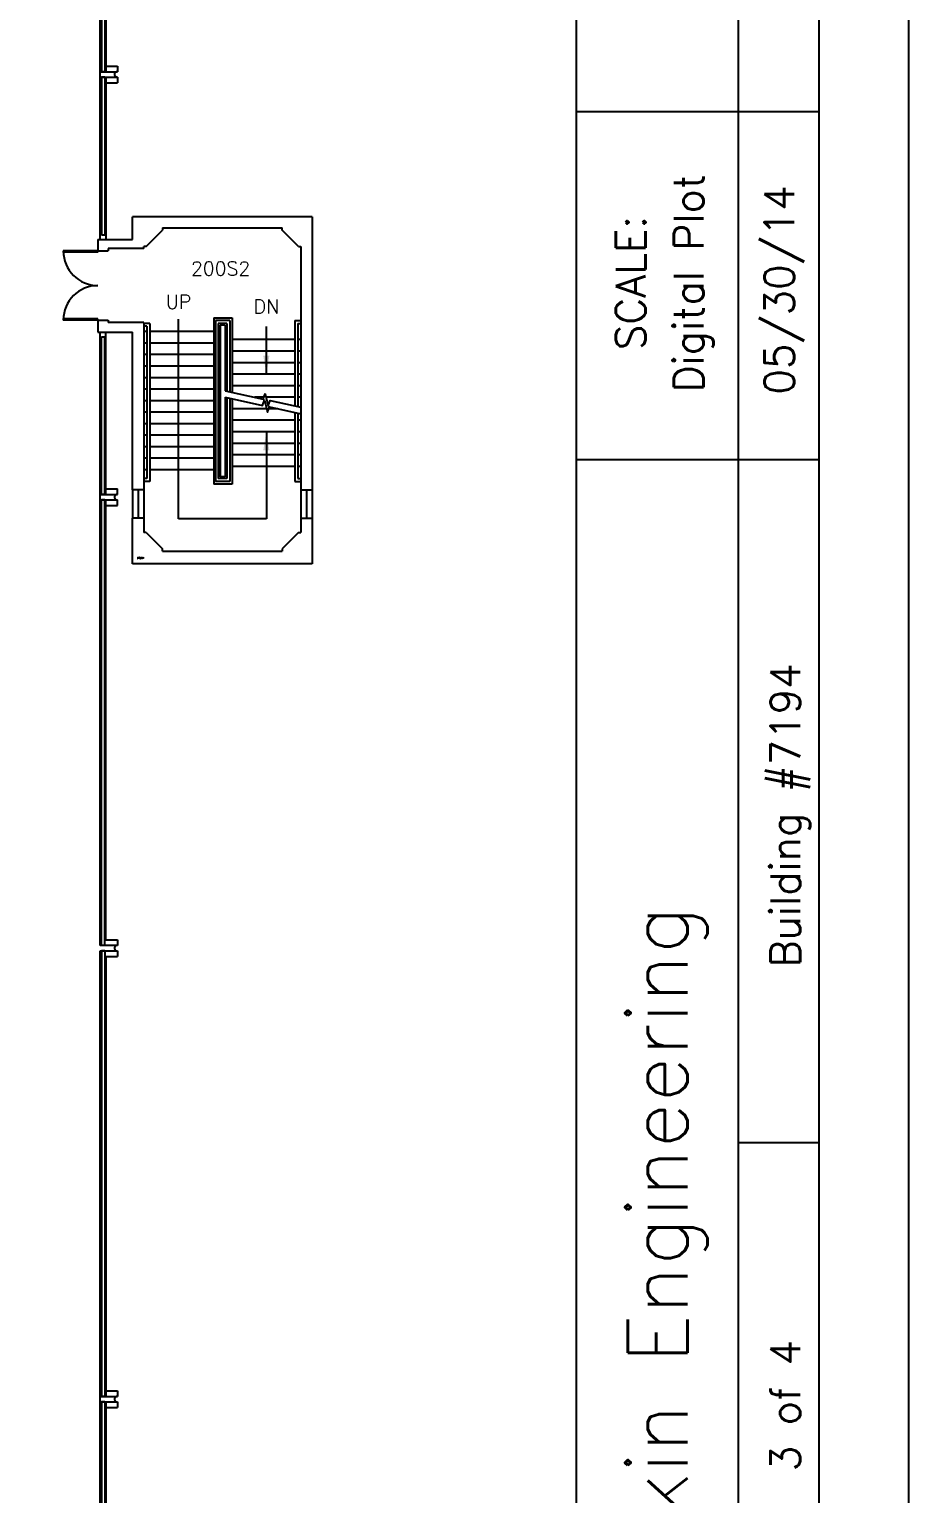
# Model space of a CAD drawing. Header units: inches. Extents: x -10292 to -5324, y 13582 to 17307.
# Drawn here: x -6087 to -5324, y 14585 to 15856 of the extents above; entities that cross this region are included whole.
import ezdxf
from ezdxf.enums import TextEntityAlignment as Align

# ---------------------------------------------------------------- set-up
doc = ezdxf.new("R2010")
doc.units = ezdxf.units.IN
doc.header["$MEASUREMENT"] = 0
for name, color, linetype in [('A-ANNO-MTLB', 7, 'Continuous'), ('A-AREA-IDEN', 7, 'Continuous'), ('A-DOOR', 3, 'Continuous'), ('A-FLOR', 9, 'Continuous'), ('A-FLOR-HRAL', 4, 'Continuous'), ('A-FLOR-STRS', 9, 'Continuous'), ('A-GLAZ', 5, 'Continuous'), ('A-WALL-FULL', 7, 'Continuous')]:
    doc.layers.add(name, color=color, linetype=linetype)
doc.styles.get("Standard").update_dxf_attribs({"font": 'romans.shx', "height": 12})
doc.dimstyles.get("Standard").update_dxf_attribs({"dimtxt": 0.18, "dimasz": 0.18, "dimexe": 0.18, "dimexo": 0.0625, "dimgap": 0.09, "dimtad": 0, "dimtih": 1, "dimtoh": 1, "dimdec": 4, "dimzin": 0, "dimdsep": 46, "dimtxsty": 'Standard', "dimcen": 0.09, "dimadec": 0, "dimazin": 0, "dimtfac": 1, "dimtdec": 4, "dimtofl": 0, "dimtmove": 0, "dimatfit": 3, "dimfxl": 0, "dimtolj": 1, "dimtzin": 0, "dimarcsym": 0})

# ---------------------------------------------------------------- blocks, each defined once
blk = doc.blocks.new('A-ANNO-MTLB')
at = {"layer": 'A-ANNO-MTLB'}
for p, q in [((5143.6, 99.5), (5143.6, 3995.9)), ((5298.1, 324.6), (5298.1, 3995.9)), ((5375.3, 2421.6), (5143.6, 2421.6)), ((5143.6, 2089.8), (5375.3, 2089.8)), ((5375.3, 1437.7), (5298.1, 1437.7))]:
    blk.add_line(p, q, dxfattribs=at)
for points in [[(5460.6, 4095.5), (0, 4095.5), (0, 0), (5460.6, 0)], [(170.6, 99.5), (5375.3, 99.5), (5375.3, 3995.9), (170.6, 3995.9)]]:
    blk.add_lwpolyline(points, close=True, dxfattribs=at)
at = {"layer": 'A-ANNO-MTLB', "insert": (5195.4, 2258.1), "char_height": 28.44, "width": 270.187, "attachment_point": 5, "rotation": 90}
blk.add_mtext('SCALE:', dxfattribs=at)
at = {"layer": 'A-ANNO-MTLB'}
for tag, height, p in [('SYSTEM', 56.9, (5218.6, 3186.2)), ('ADDRESS', 28.4, (5336.8, 3182.1)), ('SCALE', 28.4, (5250.6, 2258.1)), ('DATE', 28.4, (5337.2, 2251.5)), ('BLDG_ID', 28.4, (5342.9, 1750.3)), ('BLDG_NAME', 56.9, (5221.1, 1198.2)), ('FLOOR_ID', 28.4, (5342.9, 1187)), ('FLOOR_NAME', 28.4, (5338, 698.6))]:
    blk.add_attdef(tag, text='', height=height, rotation=90, dxfattribs=at).set_placement(p, align=Align.MIDDLE_CENTER)
blk.add_attdef('NUMBER', text='', height=51.8, dxfattribs=at).set_placement((5264.6, 215.3), align=Align.MIDDLE_CENTER)

msp = doc.modelspace()

# ---------------------------------------------------------------- linework, layer by layer
at = {"layer": 'A-DOOR'}
for p, q in [((-6027.8, 15663.8), (-6057.8, 15663.8)), ((-6027.8, 15662.8), (-6057.8, 15662.8)), ((-6027.8, 15663.8), (-6027.8, 15662.8)), ((-6027.8, 15604.8), (-6057.8, 15604.8)), ((-6027.8, 15603.8), (-6057.8, 15603.8)), ((-6027.8, 15603.8), (-6027.8, 15604.8))]:
    msp.add_line(p, q, dxfattribs=at)
for centre, start, end in [((-6027.8, 15663.8), 180, 270), ((-6027.8, 15603.8), 90, 180)]:
    msp.add_arc(centre, 30, start, end, dxfattribs=at)
at = {"layer": 'A-FLOR'}
for p, q in [((-6025.8, 15673.8), (-6025.8, 16198.8)), ((-6020.8, 16203.8), (-6020.8, 15819.3)), ((-6025.8, 15819.3), (-6010.8, 15819.3)), ((-6025.8, 15814.8), (-6010.8, 15814.8)), ((-6020.8, 15824.3), (-6010.8, 15824.3)), ((-6020.8, 15814.8), (-6020.8, 15673.8)), ((-6010.8, 15824.3), (-6010.8, 15819.3)), ((-6010.8, 15814.8), (-6010.8, 15809.8)), ((-6020.8, 15809.8), (-6010.8, 15809.8)), ((-6025.8, 15060.8), (-6025.8, 15593.3)), ((-6020.8, 15452.3), (-6020.8, 15593.3)), ((-6025.8, 15452.3), (-6010.8, 15452.3)), ((-6025.8, 15447.8), (-6010.8, 15447.8)), ((-6020.8, 15457.3), (-6010.8, 15457.3)), ((-6020.8, 15065.8), (-6020.8, 15447.8)), ((-6010.8, 15452.3), (-6010.8, 15457.3)), ((-6010.8, 15442.8), (-6010.8, 15447.8)), ((-6020.8, 15442.8), (-6010.8, 15442.8)), ((-6020.8, 15065.8), (-6010.8, 15065.8)), ((-6010.8, 15065.8), (-6010.8, 15060.8)), ((-6010.8, 15060.8), (-6025.8, 15060.8)), ((-6025.8, 15056.3), (-6010.8, 15056.3)), ((-6025.8, 14548.3), (-6025.8, 15056.3)), ((-6010.8, 15056.3), (-6010.8, 15051.3)), ((-6020.8, 15051.3), (-6010.8, 15051.3)), ((-6020.8, 15051.3), (-6020.8, 14669.3)), ((-6020.8, 14674.3), (-6010.8, 14674.3)), ((-6010.8, 14674.3), (-6010.8, 14669.3)), ((-6025.8, 14669.3), (-6010.8, 14669.3)), ((-6025.8, 14664.8), (-6010.8, 14664.8)), ((-6020.8, 14664.8), (-6020.8, 14543.3)), ((-6020.8, 14659.8), (-6010.8, 14659.8)), ((-6010.8, 14664.8), (-6010.8, 14659.8))]:
    msp.add_line(p, q, dxfattribs=at)
for centre in [(-6011.1, 15817.1), (-6011.1, 15450.1), (-6011.1, 15058.6), (-6011.1, 14667.1)]:
    msp.add_arc(centre, 2.26, 83.9744, 276.0256, dxfattribs=at)
at = {"layer": 'A-FLOR-HRAL'}
for p, q in [((-6024.8, 16198.8), (-6024.8, 15819.3)), ((-6021.8, 16198.8), (-6021.8, 15819.3)), ((-6021.8, 15819.3), (-6024.8, 15819.3)), ((-6024.8, 15814.8), (-6024.8, 15677.8)), ((-6021.8, 15814.8), (-6024.8, 15814.8)), ((-6021.8, 15814.8), (-6021.8, 15677.8)), ((-6024.8, 15677.8), (-6021.8, 15677.8)), ((-5982.8, 15600.9), (-5987.8, 15600.9)), ((-5985.3, 15598.4), (-5987.8, 15598.4)), ((-5985.3, 15598.4), (-5985.3, 15466.3)), ((-5982.8, 15600.9), (-5982.8, 15463.8)), ((-5913.3, 15603.3), (-5925.8, 15603.3)), ((-5925.8, 15603.3), (-5925.8, 15463.8)), ((-5915.8, 15600.8), (-5923.3, 15600.8)), ((-5923.3, 15600.8), (-5923.3, 15466.3)), ((-5915.8, 15600.8), (-5915.8, 15542.1)), ((-5913.3, 15603.3), (-5913.3, 15541.6)), ((-5856.8, 15603.3), (-5856.8, 15529.2)), ((-5856.8, 15603.3), (-5851.8, 15603.3)), ((-5854.3, 15600.8), (-5854.3, 15528.7)), ((-5854.3, 15600.8), (-5851.8, 15600.8)), ((-6024.8, 15452.3), (-6024.8, 15589.3)), ((-6024.8, 15589.3), (-6021.8, 15589.3)), ((-6021.8, 15452.3), (-6021.8, 15589.3)), ((-5915.8, 15536.5), (-5915.8, 15466.3)), ((-5913.3, 15535.9), (-5913.3, 15463.8)), ((-5856.8, 15523.6), (-5856.8, 15463.8)), ((-5854.3, 15523.1), (-5854.3, 15466.3)), ((-5985.3, 15466.3), (-5987.8, 15466.3)), ((-5982.8, 15463.8), (-5987.8, 15463.8)), ((-5913.3, 15463.8), (-5925.8, 15463.8)), ((-5915.8, 15466.3), (-5923.3, 15466.3)), ((-5856.8, 15463.8), (-5851.8, 15463.8)), ((-5854.3, 15466.3), (-5851.8, 15466.3)), ((-6021.8, 15452.3), (-6024.8, 15452.3)), ((-6024.8, 15060.8), (-6024.8, 15447.8)), ((-6021.8, 15447.8), (-6024.8, 15447.8)), ((-6021.8, 15060.8), (-6021.8, 15447.8)), ((-6021.8, 15060.8), (-6024.8, 15060.8)), ((-6021.8, 15056.3), (-6024.8, 15056.3)), ((-6024.8, 15056.3), (-6024.8, 14669.3)), ((-6021.8, 15056.3), (-6021.8, 14669.3)), ((-6021.8, 14669.3), (-6024.8, 14669.3)), ((-6024.8, 14664.8), (-6024.8, 14548.3)), ((-6021.8, 14664.8), (-6024.8, 14664.8)), ((-6021.8, 14664.8), (-6021.8, 14548.3))]:
    msp.add_line(p, q, dxfattribs=at)
at = {"layer": 'A-FLOR-STRS'}
for p, q in [((-5927.3, 15605.8), (-5911.3, 15605.8)), ((-5927.3, 15605.8), (-5927.3, 15461.3)), ((-5917.3, 15599.3), (-5921.8, 15599.3)), ((-5921.8, 15599.3), (-5921.8, 15467.8)), ((-5917.3, 15599.3), (-5917.3, 15542.4)), ((-5911.3, 15605.8), (-5911.3, 15541.1)), ((-5985.3, 15593.8), (-5987.8, 15593.8)), ((-5927.8, 15593.8), (-5982.8, 15593.8)), ((-5856.8, 15586.8), (-5911.3, 15586.8)), ((-5851.8, 15586.8), (-5854.3, 15586.8)), ((-5985.3, 15583.8), (-5987.8, 15583.8)), ((-5985.3, 15573.8), (-5987.8, 15573.8)), ((-5927.8, 15583.8), (-5982.8, 15583.8)), ((-5927.8, 15573.8), (-5982.8, 15573.8)), ((-5856.8, 15576.8), (-5911.3, 15576.8)), ((-5851.8, 15576.8), (-5854.3, 15576.8)), ((-5985.3, 15563.8), (-5987.8, 15563.8)), ((-5927.8, 15563.8), (-5982.8, 15563.8)), ((-5856.8, 15566.8), (-5911.3, 15566.8)), ((-5851.8, 15566.8), (-5854.3, 15566.8)), ((-5985.3, 15553.8), (-5987.8, 15553.8)), ((-5927.8, 15553.8), (-5982.8, 15553.8)), ((-5856.8, 15556.8), (-5911.3, 15556.8)), ((-5851.8, 15556.8), (-5854.3, 15556.8)), ((-5985.3, 15543.8), (-5987.8, 15543.8)), ((-5927.8, 15543.8), (-5982.8, 15543.8)), ((-5917.3, 15536.8), (-5917.3, 15467.8)), ((-5856.8, 15546.8), (-5911.3, 15546.8)), ((-5911.3, 15535.5), (-5911.3, 15461.3)), ((-5883.7, 15536.8), (-5891.6, 15536.8)), ((-5856.8, 15536.8), (-5881.8, 15536.8)), ((-5851.8, 15546.8), (-5854.3, 15546.8)), ((-5851.8, 15536.8), (-5854.3, 15536.8)), ((-5985.3, 15533.8), (-5987.8, 15533.8)), ((-5985.3, 15523.8), (-5987.8, 15523.8)), ((-5927.8, 15533.8), (-5982.8, 15533.8)), ((-5927.8, 15523.8), (-5982.8, 15523.8)), ((-5881.3, 15526.8), (-5911.3, 15526.8)), ((-5871.5, 15526.8), (-5879.5, 15526.8)), ((-5985.3, 15513.8), (-5987.8, 15513.8)), ((-5927.8, 15513.8), (-5982.8, 15513.8)), ((-5856.8, 15516.8), (-5911.3, 15516.8)), ((-5851.8, 15516.8), (-5854.3, 15516.8)), ((-5985.3, 15503.8), (-5987.8, 15503.8)), ((-5927.8, 15503.8), (-5982.8, 15503.8)), ((-5856.8, 15506.8), (-5911.3, 15506.8)), ((-5856.8, 15496.8), (-5911.3, 15496.8)), ((-5851.8, 15506.8), (-5854.3, 15506.8)), ((-5851.8, 15496.8), (-5854.3, 15496.8)), ((-5985.3, 15493.8), (-5987.8, 15493.8)), ((-5985.3, 15483.8), (-5987.8, 15483.8)), ((-5927.8, 15493.8), (-5982.8, 15493.8)), ((-5927.8, 15483.8), (-5982.8, 15483.8)), ((-5856.8, 15486.8), (-5911.3, 15486.8)), ((-5851.8, 15486.8), (-5854.3, 15486.8)), ((-5985.3, 15473.8), (-5987.8, 15473.8)), ((-5927.8, 15473.8), (-5982.8, 15473.8)), ((-5856.8, 15476.8), (-5911.3, 15476.8)), ((-5851.8, 15476.8), (-5854.3, 15476.8)), ((-5911.3, 15461.3), (-5927.3, 15461.3)), ((-5917.3, 15467.8), (-5921.8, 15467.8))]:
    msp.add_line(p, q, dxfattribs=at)
for points in [[(-5917.3, 15542.4), (-5884.3, 15535.2), (-5882.5, 15539.8), (-5880.1, 15529.3), (-5878.3, 15533.9), (-5851.8, 15528.1)], [(-5917.3, 15536.8), (-5884.9, 15529.7), (-5883.1, 15534.3), (-5880.6, 15523.8), (-5878.8, 15528.4), (-5851.8, 15522.5)]]:
    msp.add_lwpolyline(points, dxfattribs=at)
at = {"layer": 'A-GLAZ'}
for p, q in [((-5997.8, 15456.3), (-5997.8, 15431.8)), ((-5992.8, 15456.3), (-5992.8, 15431.8)), ((-5987.8, 15456.3), (-5987.8, 15431.8)), ((-5851.8, 15456.3), (-5851.8, 15431.8)), ((-5846.8, 15456.3), (-5846.8, 15431.8)), ((-5841.8, 15456.3), (-5841.8, 15431.8))]:
    msp.add_line(p, q, dxfattribs=at)
at = {"layer": 'A-WALL-FULL'}
for p, q in [((-5997.8, 15673.8), (-5997.8, 15693.3)), ((-5841.8, 15693.3), (-5997.8, 15693.3)), ((-5841.8, 15693.3), (-5841.8, 15456.3)), ((-5985.8, 15667.8), (-5971.8, 15681.8)), ((-5971.8, 15683.8), (-5867.8, 15683.8)), ((-5971.8, 15683.8), (-5971.8, 15681.8)), ((-5867.8, 15681.8), (-5867.8, 15683.8)), ((-5853.8, 15667.8), (-5867.8, 15681.8)), ((-6027.8, 15673.8), (-5997.8, 15673.8)), ((-6027.8, 15673.8), (-6027.8, 15663.8)), ((-6027.8, 15663.8), (-6018.8, 15663.8)), ((-6018.8, 15665.8), (-6018.8, 15663.8)), ((-5987.8, 15665.8), (-6018.8, 15665.8)), ((-5987.8, 15665.8), (-5987.8, 15667.8)), ((-5985.8, 15667.8), (-5987.8, 15667.8)), ((-5853.8, 15667.8), (-5851.8, 15667.8)), ((-5851.8, 15667.8), (-5851.8, 15456.3)), ((-6027.8, 15603.8), (-6027.8, 15593.3)), ((-6027.8, 15603.8), (-6018.8, 15603.8)), ((-6018.8, 15603.8), (-6018.8, 15601.8)), ((-5987.8, 15601.8), (-6018.8, 15601.8)), ((-5987.8, 15601.8), (-5987.8, 15456.3)), ((-6027.8, 15593.3), (-5997.8, 15593.3)), ((-5997.8, 15456.3), (-5997.8, 15593.3)), ((-5987.8, 15456.3), (-5997.8, 15456.3)), ((-5851.8, 15456.3), (-5841.8, 15456.3)), ((-5997.8, 15392.3), (-5997.8, 15431.8)), ((-5987.8, 15431.8), (-5997.8, 15431.8)), ((-5987.8, 15431.8), (-5987.8, 15419.3)), ((-5851.8, 15431.8), (-5841.8, 15431.8)), ((-5851.8, 15431.8), (-5851.8, 15419.3)), ((-5841.8, 15431.8), (-5841.8, 15392.3)), ((-5985.8, 15419.3), (-5987.8, 15419.3)), ((-5985.8, 15419.3), (-5971.8, 15405.3)), ((-5853.8, 15419.3), (-5867.8, 15405.3)), ((-5853.8, 15419.3), (-5851.8, 15419.3)), ((-5971.8, 15403.3), (-5971.8, 15405.3)), ((-5971.8, 15403.3), (-5867.8, 15403.3)), ((-5867.8, 15405.3), (-5867.8, 15403.3)), ((-5841.8, 15392.3), (-5997.8, 15392.3))]:
    msp.add_line(p, q, dxfattribs=at)

# ---------------------------------------------------------------- block references
at = {"layer": 'A-ANNO-MTLB'}
ref = msp.add_blockref('A-ANNO-MTLB', (-10291.8, 13581.7), dxfattribs=dict(at, xscale=0.90972, yscale=0.90972, zscale=0.90972))
ref.add_attrib('BLDG_ID', 'Building #7194', dxfattribs={"height": 25.873, "rotation": 90}).set_placement((-5431.3, 15173.9), align=Align.MIDDLE_CENTER)
ref.add_attrib('BLDG_NAME', 'Jack Baskin Engineering', dxfattribs={"height": 51.746, "rotation": 90}).set_placement((-5542, 14671.8), align=Align.MIDDLE_CENTER)
ref.add_attrib('FLOOR_ID', '3 of 4', dxfattribs={"height": 25.87, "rotation": 90}).set_placement((-5431.3, 14661.5), align=Align.MIDDLE_CENTER)
ref.add_attrib('SCALE', 'Digital Plot', dxfattribs={"height": 25.873, "rotation": 90}).set_placement((-5515.2, 15635.9), align=Align.MIDDLE_CENTER)
ref.add_attrib('DATE', '05/30/14', dxfattribs={"height": 25.87, "rotation": 90}).set_placement((-5436.5, 15630), align=Align.MIDDLE_CENTER)

# ---------------------------------------------------------------- texts
at = {"layer": 'A-AREA-IDEN', "attachment_point": 5}
for s, insert, char_height in [('200S2', (-5921.3, 15648.5), 12), ('[BG]204', (-5990.8, 15397.2), 1)]:
    msp.add_mtext(s, dxfattribs=dict(at, insert=insert, char_height=char_height))
at = {"layer": 'A-FLOR-STRS', "char_height": 12, "attachment_point": 5}
for s, insert in [('UP', (-5957.8, 15619.6)), ('DN', (-5881.6, 15615.6))]:
    msp.add_mtext_dynamic_manual_height_columns(s, width=12.835, gutter_width=60, heights=[0], dxfattribs=dict(at, insert=insert))

# ---------------------------------------------------------------- leaders
at = {"layer": 'A-FLOR-STRS'}
for points in [[(-5881.6, 15506.8), (-5881.6, 15431.2), (-5957.8, 15431.2), (-5957.8, 15604.5)], [(-5881.6, 15556.8), (-5881.6, 15598.1)]]:
    msp.add_leader(points, dimstyle='Standard', override={"dimasz": 16}, dxfattribs=at)

doc.saveas('drawing.dxf')
